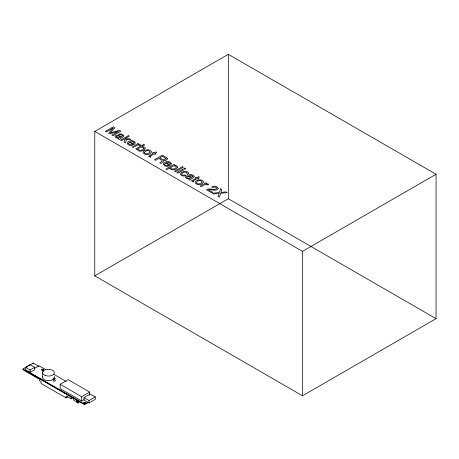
<?xml version="1.0" encoding="UTF-8"?>
<svg xmlns="http://www.w3.org/2000/svg" width="459" height="459" viewBox="0 0 459 459"><rect width="100%" height="100%" fill="white"/><g stroke="black" fill="none" stroke-linecap="round" stroke-linejoin="round"><path stroke-width="0.69" d="M94.766 131.429L228.312 54.328L436.05 174.265L436.05 318.678L302.504 395.784L94.766 275.848L94.766 131.429L302.504 251.366L436.05 174.265M94.766 275.848L228.312 198.741L436.05 318.678M25.538 367.332L30.128 364.681L34.718 367.332L34.718 369.742L30.128 372.392L25.538 369.742L25.538 367.332L30.128 369.983L34.718 367.332M22.95 369.019L38.39 377.929L38.39 378.704L22.95 369.788L22.95 369.019L33.214 363.092L38.975 366.414M88.834 402.193L84.542 404.672L28.624 372.392L28.877 371.67M34.586 368.37L39.055 365.789L45.814 369.69M41.729 369.449L42.394 369.065L43.565 369.742L43.565 370.706L42.894 371.09L41.729 370.413L41.729 369.449L42.894 370.126L43.565 369.742M84.129 399.611L81.662 401.034L60.169 388.63L60.169 384.292L68.184 379.668L89.671 392.072L89.671 395.17M72.872 397.821L71.065 398.865L71.065 396.794L39.348 378.486L39.348 380.557L41.017 381.521L41.017 383.449L66.056 397.901L67.869 396.857M60.169 384.292L81.662 396.696L89.671 392.072M83.997 397.614L90.257 394L95.265 396.892L95.265 399.347L89.006 402.962L83.997 400.07L83.997 397.614L89.006 400.506L95.265 396.892M78.478 400.942L76.716 401.964L73.629 400.179L73.629 397.672M76.716 399.456L76.739 402.336L77.99 403.059L79.241 402.336L79.241 401.177M28.624 371.813L84.542 404.092L87.755 402.239M199.413 180.594L197.376 181.305L196.211 182.711C197.427 184.885 201.18 183.795 202.103 181.879L200.927 180.737A1.865 1.073 0 0 0 199.413 180.594M53.806 374.303L66.09 381.4M71.065 398.865L66.056 395.974L66.056 397.901M302.504 251.366L302.504 395.784M228.312 54.328L228.312 198.741M89.006 400.506L89.006 402.962M84.542 404.092L84.542 404.672M81.662 396.696L81.662 401.034M77.99 400.747L77.99 403.059M42.894 370.126L42.894 371.09M42.584 372.679L42.584 377.258M33.214 363.092L33.214 363.861M30.128 369.983L30.128 372.392M83.871 403.708A0.947 0.545 0 0 1 83.722 403.599M83.63 403.186A0.947 0.545 0 0 1 84.542 402.778A0.947 0.545 0 0 1 85.454 403.186M54.776 380.052A1.061 0.614 0 0 1 55.114 380.936A1.061 0.614 0 0 1 53.565 381.05A1.061 0.614 0 0 1 53.496 380.15M54.185 376.374A5.904 3.408 0 0 1 54.185 378.141M53.6 378.962A5.904 3.408 0 0 1 46.227 380.402A5.904 3.408 0 0 1 42.785 376.374M188.574 173.123L187.679 174.489L186.738 173.944L187.094 172.825C185.47 171.35 182.716 172.337 181.575 173.932A1.681 0.97 0 0 0 181.804 174.707L183.457 175.275L184.948 174.977L185.889 175.522L184.616 175.929A2.794 1.612 0 0 1 182.831 175.958C175.78 174.024 186.698 168.327 188.574 173.123M148.796 156.158L150.196 157.265L150.959 156.823L150.288 156.387L150.483 156.031L154.241 153.863L155.165 154.396L155.951 153.937L155.033 153.409L156.639 152.48L155.664 151.918L154.058 152.841L153.277 152.394L152.486 152.847L153.266 153.3L148.796 156.158M191.638 180.892L193.038 181.999L193.801 181.557L193.13 181.121L193.325 180.771L197.083 178.597L198.007 179.13L198.793 178.671L197.875 178.144L199.481 177.214L198.506 176.652L196.9 177.576L196.119 177.128L195.327 177.581L196.108 178.035L191.638 180.892M128.359 143.311L129.421 144.499L131.773 144.545L132.726 145.09C129.782 147.075 124.24 142.869 129.22 141.194C131.722 139.134 138.406 142.474 133.569 144.7L129.352 142.261L128.359 143.311M164.465 164.161L165.527 165.349L167.885 165.389L168.837 165.94C165.894 167.919 160.352 163.714 165.332 162.038C167.833 159.984 174.512 163.324 169.681 165.544L165.458 163.111L164.465 164.161M122.536 135.686L122.513 136.007C120.384 137.551 117.624 133.621 115.358 135.812C113.987 137.625 117.521 138.469 118.818 138.268L118.479 138.991L119.587 139.622C119.77 138.4 122.771 137.786 123.907 135.979L123.855 135.692C122.719 134.068 120.241 133.294 118.462 134.321L119.363 134.843L121.004 134.659L122.536 135.686M192.923 176.325L192.895 176.646C190.772 178.19 188.012 174.254 185.746 176.445C184.369 178.258 187.909 179.108 189.206 178.901L188.867 179.63L189.974 180.261C190.158 179.039 193.159 178.425 194.295 176.617L194.243 176.331C193.107 174.707 190.628 173.932 188.85 174.959L189.751 175.481L191.392 175.298L192.923 176.325M144.224 152.388L144.183 152.675C145.405 154.849 149.152 153.759 150.076 151.843L148.9 150.695A1.865 1.073 0 0 0 147.391 150.558L145.348 151.269L144.224 152.388M167.443 158.757L167.065 159.617L165.791 160.352L163.507 160.466L163.49 161.493L161.04 163.524L159.726 162.767L162.033 161.143L162.193 160.443L158.94 158.401L155.549 160.357L154.482 159.738L162.377 155.176L166.795 157.804L167.443 158.757M143.96 148.228C143.219 150.15 139.708 151.275 138.331 149.364L138.314 149.009C139.272 147.213 142.801 146.18 143.96 148.228M137.407 149.032C138.463 154.878 151.292 147.155 141.779 146.564L144.648 144.906L143.707 144.367L135.778 148.94L136.673 149.456L137.407 149.032M151.367 151.958C148.705 158.412 136.696 151.436 147.391 149.795A3.362 1.939 0 0 1 149.582 150.133L150.718 150.776L151.367 151.958M203.394 181.993C200.732 188.448 188.724 181.471 199.413 179.83A3.362 1.939 0 0 1 201.61 180.169L202.74 180.812L203.394 181.993M116.408 136.421L116.356 136.719C117.338 138.142 119.667 138.033 120.935 136.989L117.963 135.95L116.408 136.421M186.796 177.059L186.738 177.358C187.725 178.781 190.055 178.671 191.323 177.622L188.351 176.589L186.796 177.059M134.148 142.629L133.345 143.678L130.144 141.831L132.714 141.487L134.148 142.629M170.26 163.479L169.457 164.529L166.256 162.681L168.826 162.331L170.26 163.479M165.94 158.699C164.638 161.138 161.304 158.929 159.83 157.885L162.532 156.324L165.94 158.699M218.214 188.437C216.384 192.114 211.496 188.867 208.484 189.86L212.689 192.287L211.777 192.814L206.487 189.762C209.62 187.467 213.613 190.755 216.619 188.712L216.608 187.823L215.598 187.18L213.974 187.06L212.632 187.57L211.645 187.002C213.613 185.717 217.434 185.918 218.214 188.437M177.759 167.231C176.52 169.876 171.815 170.943 169.859 168.51L169.836 167.856L166.898 169.555L165.928 168.998L173.955 164.362L174.896 164.907L174.133 165.349L176.847 165.842L177.759 167.231M220.572 188.775L219.373 192.528L212.494 193.233L213.785 193.979L219.224 193.365L218.105 196.469L219.431 197.238L220.699 193.296L227.199 192.602L225.926 191.868L220.905 192.459L221.909 189.55L220.572 188.775M126.586 139.473L125.313 142.898L124.073 142.181L125.181 139.467L123.626 139.427L121.469 140.678L120.539 140.138L128.434 135.583L129.363 136.116L124.779 138.767L129.708 138.784L130.947 139.502L126.586 139.473M170.897 167.432L170.759 168.126C172.171 169.95 175.355 168.906 176.394 167.174L176.382 166.829C175.045 165.005 172.188 166.06 170.897 167.432M113.023 128.107L108.628 133.265L109.69 133.879L118.6 131.331L111.916 135.164L112.937 135.749L120.832 131.194L119.317 130.316L110.384 132.869L114.796 127.705L113.264 126.822L105.363 131.383L106.385 131.968L113.023 128.107M137.975 143.558L132.215 146.88L133.185 147.442L137.172 145.251L138.802 145.205L139.857 145.704L140.879 145.119L139.949 144.671L137.901 144.665L138.893 144.092L137.975 143.558M182.349 166.709L174.449 171.264L175.418 171.827L183.313 167.265L182.349 166.709M182.602 169.354L176.87 172.664L177.851 173.232L183.583 169.922L182.602 169.354M184.77 168.103L183.669 168.734L184.656 169.302L185.752 168.671L184.77 168.103M205.913 182.785L200.158 186.107L201.122 186.67L205.11 184.478L206.739 184.426L207.795 184.931L208.816 184.34L207.887 183.893L205.839 183.887L206.831 183.313L205.913 182.785M84.066 403.22A0.947 0.545 0 0 0 85.483 402.744A0.947 0.545 0 0 0 84.066 402.273A0.947 0.545 0 0 0 84.066 403.22M53.714 379.283A1.061 0.614 0 0 0 55.309 378.75A1.061 0.614 0 0 0 53.714 378.222A1.061 0.614 0 0 0 53.714 379.283M45.539 375.628A5.904 3.408 0 0 0 54.391 372.679A5.904 3.408 0 0 0 45.539 369.73A5.904 3.408 0 0 0 45.539 375.628"/></g></svg>
